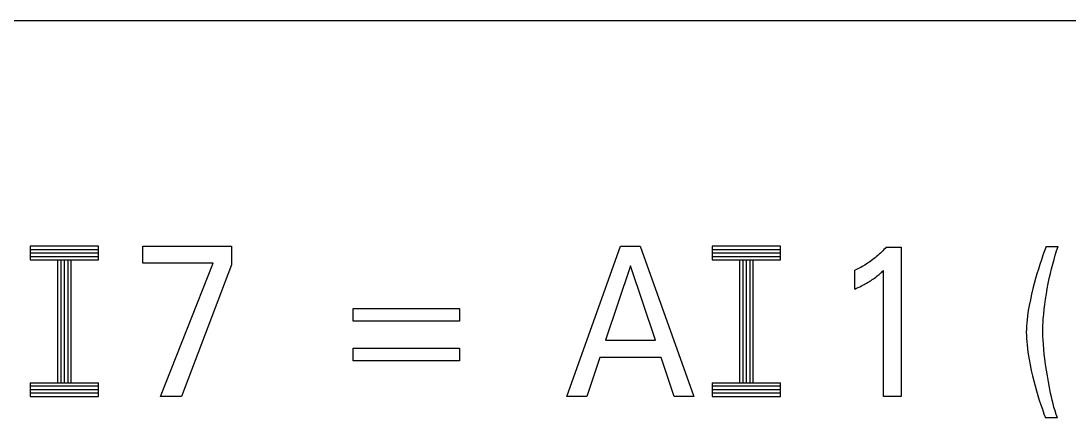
# Model space of a CAD drawing. Extents: x 0 to 420, y 0 to 297.
# Drawn here: x 179.76 to 195.13, y 236.86 to 242.67 of the extents above; entities that cross this region are included whole.
import ezdxf

# ---------------------------------------------------------------- set-up
doc = ezdxf.new("R2010")
doc.units = 0
doc.header["$LTSCALE"] = 23.1
doc.layers.add('10000_FRONT', color=7, linetype='CONTINUOUS')

msp = doc.modelspace()

# ---------------------------------------------------------------- linework, layer by layer
at = {"layer": '10000_FRONT', "color": 7, "linetype": 'CONTINUOUS'}
for p, q in [((207.298, 242.673), (137.798, 242.673)), ((179.898, 239.373), (179.898, 239.173)), ((180.898, 239.373), (179.898, 239.373)), ((180.898, 239.323), (179.898, 239.323)), ((180.898, 239.273), (179.898, 239.273)), ((180.898, 239.173), (180.898, 239.373)), ((181.548, 239.126), (181.548, 239.373)), ((181.548, 239.373), (182.848, 239.373)), ((182.848, 239.373), (182.848, 239.103)), ((187.768, 237.173), (188.554, 239.373)), ((188.554, 239.373), (188.841, 239.373)), ((188.841, 239.373), (189.627, 237.173)), ((189.898, 239.373), (189.898, 239.173)), ((190.898, 239.373), (189.898, 239.373)), ((190.898, 239.323), (189.898, 239.323)), ((190.898, 239.273), (189.898, 239.273)), ((190.898, 239.173), (190.898, 239.373)), ((192.364, 239.273), (192.346, 239.256)), ((192.382, 239.289), (192.364, 239.273)), ((192.399, 239.307), (192.382, 239.289)), ((192.416, 239.324), (192.399, 239.307)), ((192.433, 239.342), (192.416, 239.324)), ((192.45, 239.36), (192.433, 239.342)), ((192.45, 239.36), (192.667, 239.36)), ((192.667, 239.36), (192.667, 237.173)), ((194.77, 239.307), (194.747, 239.242)), ((194.795, 239.371), (194.77, 239.307)), ((194.795, 239.371), (194.969, 239.371)), ((194.928, 239.245), (194.948, 239.308)), ((194.948, 239.308), (194.969, 239.371)), ((179.898, 239.223), (180.898, 239.223)), ((179.898, 239.173), (180.898, 239.173)), ((180.298, 239.173), (180.298, 237.373)), ((180.348, 239.173), (180.348, 237.373)), ((180.398, 239.173), (180.398, 237.373)), ((180.448, 239.173), (180.448, 237.373)), ((180.498, 237.373), (180.498, 239.173)), ((182.579, 239.126), (181.548, 239.126)), ((181.807, 237.173), (182.579, 239.126)), ((189.898, 239.223), (190.898, 239.223)), ((189.898, 239.173), (190.898, 239.173)), ((190.298, 239.173), (190.298, 237.373)), ((190.348, 239.173), (190.348, 237.373)), ((190.398, 239.173), (190.398, 237.373)), ((190.448, 239.173), (190.448, 237.373)), ((190.498, 237.373), (190.498, 239.173)), ((192.177, 239.124), (192.157, 239.111)), ((192.196, 239.137), (192.177, 239.124)), ((192.216, 239.151), (192.196, 239.137)), ((192.235, 239.164), (192.216, 239.151)), ((192.254, 239.179), (192.235, 239.164)), ((192.273, 239.193), (192.254, 239.179)), ((192.291, 239.208), (192.273, 239.193)), ((192.309, 239.224), (192.291, 239.208)), ((192.328, 239.24), (192.309, 239.224)), ((192.346, 239.256), (192.328, 239.24)), ((194.724, 239.176), (194.701, 239.108)), ((194.747, 239.242), (194.724, 239.176)), ((194.891, 239.113), (194.91, 239.181)), ((194.91, 239.181), (194.928, 239.245)), ((182.848, 239.103), (182.115, 237.173)), ((188.699, 239.089), (188.333, 237.996)), ((189.067, 237.996), (188.699, 239.089)), ((192.013, 239.032), (191.991, 239.022)), ((191.991, 238.747), (191.991, 239.022)), ((192.034, 239.042), (192.013, 239.032)), ((192.055, 239.052), (192.034, 239.042)), ((192.076, 239.063), (192.055, 239.052)), ((192.096, 239.075), (192.076, 239.063)), ((192.117, 239.086), (192.096, 239.075)), ((192.137, 239.098), (192.117, 239.086)), ((192.157, 239.111), (192.137, 239.098)), ((192.344, 238.96), (192.357, 238.971)), ((192.357, 238.971), (192.369, 238.982)), ((192.369, 238.982), (192.383, 238.995)), ((192.383, 238.995), (192.397, 239.007)), ((192.397, 239.007), (192.41, 239.02)), ((192.41, 237.173), (192.41, 239.02)), ((194.659, 238.971), (194.639, 238.899)), ((194.68, 239.039), (194.659, 238.971)), ((194.701, 239.108), (194.68, 239.039)), ((194.841, 238.901), (194.857, 238.975)), ((194.857, 238.975), (194.874, 239.044)), ((194.874, 239.044), (194.891, 239.113)), ((192.109, 238.804), (192.126, 238.813)), ((192.126, 238.813), (192.143, 238.822)), ((192.143, 238.822), (192.16, 238.832)), ((192.16, 238.832), (192.177, 238.842)), ((192.177, 238.842), (192.193, 238.852)), ((192.193, 238.852), (192.21, 238.862)), ((192.21, 238.862), (192.227, 238.873)), ((192.227, 238.873), (192.245, 238.884)), ((192.245, 238.884), (192.262, 238.896)), ((192.262, 238.896), (192.278, 238.908)), ((192.278, 238.908), (192.295, 238.921)), ((192.295, 238.921), (192.307, 238.93)), ((192.307, 238.93), (192.319, 238.939)), ((192.319, 238.939), (192.331, 238.949)), ((192.331, 238.949), (192.344, 238.96)), ((194.62, 238.826), (194.601, 238.754)), ((194.639, 238.899), (194.62, 238.826)), ((194.811, 238.752), (194.825, 238.827)), ((194.825, 238.827), (194.841, 238.901)), ((191.991, 238.747), (192.015, 238.758)), ((192.015, 238.758), (192.039, 238.769)), ((192.039, 238.769), (192.062, 238.781)), ((192.062, 238.781), (192.085, 238.792)), ((192.085, 238.792), (192.109, 238.804)), ((194.581, 238.672), (194.563, 238.59)), ((194.601, 238.754), (194.581, 238.672)), ((194.786, 238.598), (194.798, 238.675)), ((194.798, 238.675), (194.811, 238.752)), ((194.547, 238.508), (194.537, 238.455)), ((194.563, 238.59), (194.547, 238.508)), ((194.767, 238.45), (194.775, 238.52)), ((194.775, 238.52), (194.786, 238.598)), ((184.632, 238.275), (184.632, 238.462)), ((184.632, 238.462), (186.192, 238.462)), ((186.192, 238.462), (186.192, 238.275)), ((194.528, 238.402), (194.521, 238.348)), ((194.537, 238.455), (194.528, 238.402)), ((194.753, 238.308), (194.759, 238.379)), ((194.759, 238.379), (194.767, 238.45)), ((186.192, 238.275), (184.632, 238.275)), ((194.506, 238.205), (194.504, 238.16)), ((194.51, 238.25), (194.506, 238.205)), ((194.514, 238.295), (194.51, 238.25)), ((194.521, 238.348), (194.514, 238.295)), ((194.747, 238.163), (194.748, 238.211)), ((194.748, 238.211), (194.75, 238.26)), ((194.75, 238.26), (194.753, 238.308)), ((194.504, 238.16), (194.503, 238.114)), ((194.503, 238.114), (194.504, 238.068)), ((194.504, 238.068), (194.506, 238.022)), ((194.746, 238.114), (194.747, 238.163)), ((194.747, 238.055), (194.746, 238.114)), ((194.75, 237.996), (194.747, 238.055)), ((188.333, 237.996), (189.067, 237.996)), ((194.506, 238.022), (194.509, 237.976)), ((194.509, 237.976), (194.514, 237.93)), ((194.514, 237.93), (194.52, 237.877)), ((194.754, 237.937), (194.75, 237.996)), ((194.76, 237.866), (194.754, 237.937)), ((184.632, 237.695), (184.632, 237.882)), ((184.632, 237.882), (186.192, 237.882)), ((186.192, 237.882), (186.192, 237.695)), ((188.249, 237.746), (188.059, 237.173)), ((189.149, 237.746), (188.249, 237.746)), ((189.342, 237.173), (189.149, 237.746)), ((194.52, 237.877), (194.527, 237.823)), ((194.527, 237.823), (194.535, 237.77)), ((194.535, 237.77), (194.544, 237.717)), ((194.767, 237.795), (194.76, 237.866)), ((194.776, 237.724), (194.767, 237.795)), ((186.192, 237.695), (184.632, 237.695)), ((194.544, 237.717), (194.56, 237.635)), ((194.56, 237.635), (194.577, 237.554)), ((194.787, 237.641), (194.776, 237.724)), ((194.799, 237.558), (194.787, 237.641)), ((194.577, 237.554), (194.596, 237.474)), ((194.596, 237.474), (194.614, 237.4)), ((194.813, 237.475), (194.799, 237.558)), ((194.827, 237.39), (194.813, 237.475)), ((179.898, 237.373), (179.898, 237.173)), ((179.898, 237.373), (180.898, 237.373)), ((180.898, 237.323), (179.898, 237.323)), ((180.898, 237.173), (180.898, 237.373)), ((189.898, 237.373), (189.898, 237.173)), ((189.898, 237.373), (190.898, 237.373)), ((190.898, 237.323), (189.898, 237.323)), ((190.898, 237.173), (190.898, 237.373)), ((194.614, 237.4), (194.633, 237.327)), ((194.633, 237.327), (194.653, 237.255)), ((194.843, 237.305), (194.827, 237.39)), ((194.86, 237.221), (194.843, 237.305)), ((179.898, 237.273), (180.898, 237.273)), ((180.898, 237.223), (179.898, 237.223)), ((179.898, 237.173), (180.898, 237.173)), ((182.115, 237.173), (181.807, 237.173)), ((188.059, 237.173), (187.768, 237.173)), ((189.627, 237.173), (189.342, 237.173)), ((189.898, 237.273), (190.898, 237.273)), ((190.898, 237.223), (189.898, 237.223)), ((189.898, 237.173), (190.898, 237.173)), ((192.667, 237.173), (192.41, 237.173)), ((194.653, 237.255), (194.673, 237.186)), ((194.673, 237.186), (194.694, 237.118)), ((194.871, 237.169), (194.86, 237.221)), ((194.883, 237.117), (194.871, 237.169)), ((194.694, 237.118), (194.717, 237.049)), ((194.717, 237.049), (194.739, 236.985)), ((194.739, 236.985), (194.762, 236.921)), ((194.895, 237.066), (194.883, 237.117)), ((194.909, 237.015), (194.895, 237.066)), ((194.925, 236.962), (194.909, 237.015)), ((194.762, 236.921), (194.787, 236.858)), ((194.961, 236.858), (194.787, 236.858)), ((194.942, 236.91), (194.925, 236.962)), ((194.961, 236.858), (194.942, 236.91))]:
    msp.add_line(p, q, dxfattribs=at)

doc.saveas('drawing.dxf')
